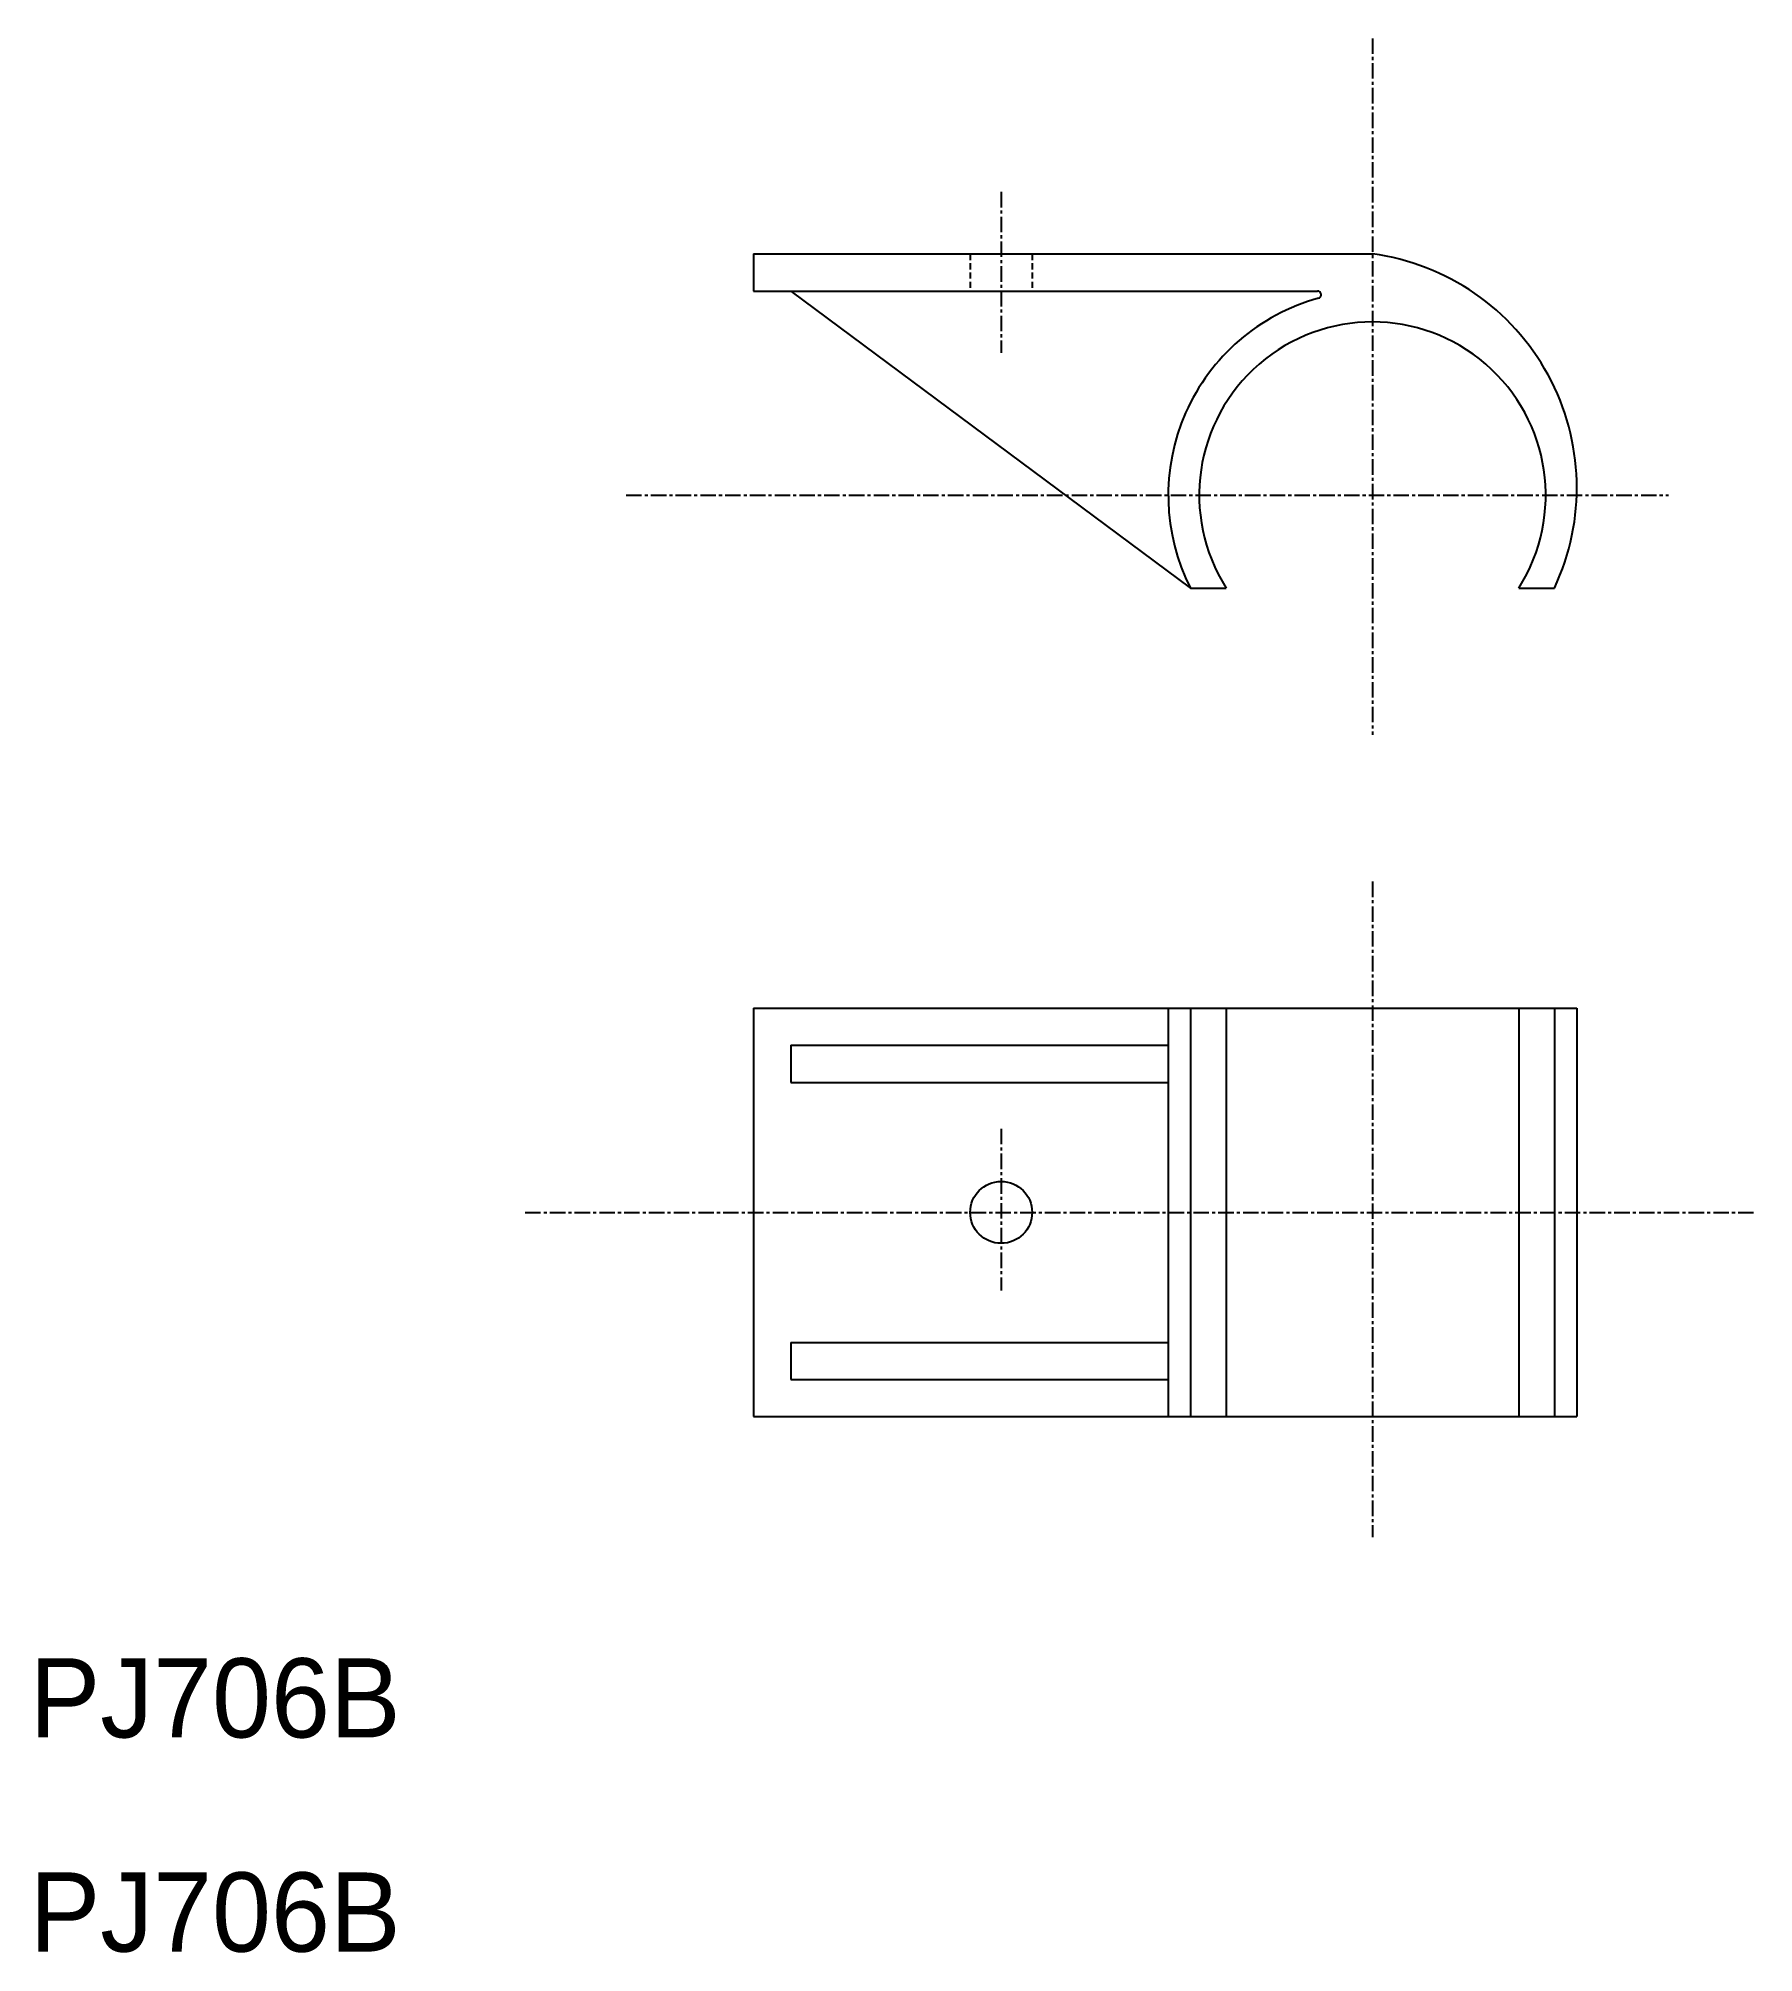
# Model space of a CAD drawing. Extents: x -891 to -753, y -102 to 52.
import ezdxf

# ---------------------------------------------------------------- set-up
doc = ezdxf.new("R2010")
doc.units = 0
doc.linetypes.add('CENTER', pattern=[2, 1.25, -0.25, 0.25, -0.25])
doc.linetypes.add('DASHED', pattern=[0.75, 0.5, -0.25])
doc.layers.get('0').update_dxf_attribs({"linetype": 'CONTINUOUS'})
doc.layers.add('CENTER', color=1, linetype='CENTER')

msp = doc.modelspace()

# ---------------------------------------------------------------- linework, layer by layer
at = {"color": 7, "linetype": 'CONTINUOUS'}
for p, q in [((-833.54, 34.79), (-783.54, 34.79)), ((-833.54, 34.79), (-833.54, 31.79)), ((-833.54, 31.79), (-833.54, 31.79)), ((-833.54, 31.79), (-787.99, 31.79)), ((-830.54, 31.79), (-798.24, 7.79)), ((-798.24, 7.79), (-795.36, 7.79)), ((-771.72, 7.79), (-768.84, 7.79)), ((-833.54, -26.14), (-833.54, -59.14)), ((-833.54, -26.14), (-767.04, -26.14)), ((-833.54, -26.14), (-833.54, -59.14)), ((-800.04, -26.14), (-800.04, -59.14)), ((-798.24, -26.14), (-798.24, -59.14)), ((-795.36, -26.14), (-795.36, -59.14)), ((-771.72, -26.14), (-771.72, -59.14)), ((-768.84, -26.14), (-768.84, -59.14)), ((-767.04, -26.14), (-767.04, -59.14)), ((-830.54, -29.14), (-800.04, -29.14)), ((-830.54, -29.14), (-830.54, -32.14)), ((-830.54, -32.14), (-800.04, -32.14)), ((-830.54, -53.14), (-800.04, -53.14)), ((-830.54, -53.14), (-830.54, -56.14)), ((-830.54, -56.14), (-800.04, -56.14)), ((-833.54, -59.14), (-767.04, -59.14))]:
    msp.add_line(p, q, dxfattribs=at)
at = {"color": 3, "linetype": 'DASHED'}
for p, q in [((-816.04, 34.79), (-816.04, 31.79)), ((-811.04, 34.79), (-811.04, 31.79))]:
    msp.add_line(p, q, dxfattribs=at)
at = {"color": 7, "linetype": 'CONTINUOUS'}
msp.add_circle((-813.54, -42.64), 2.5, dxfattribs=at)
for centre, radius, start, end in [((-786.09, 15.9), 19.06, 334.8066, 82.315), ((-783.54, 15.29), 16.5, 105.3589, 207.0357), ((-787.99, 31.49), 0.3, 285.3589, 90), ((-787.99, 31.49), 0.3, 285.3589, 90), ((-783.54, 15.29), 14, 327.6076, 212.3924)]:
    msp.add_arc(centre, radius, start, end, dxfattribs=at)
at = {"layer": 'CENTER', "color": 1, "linetype": 'CENTER'}
for p, q in [((-783.54, 52.2), (-783.54, -4.06)), ((-813.54, 39.79), (-813.54, 26.79)), ((-843.84, 15.29), (-759.62, 15.29)), ((-783.54, -15.92), (-783.54, -68.87)), ((-813.54, -35.89), (-813.54, -48.96)), ((-852, -42.64), (-752.74, -42.64))]:
    msp.add_line(p, q, dxfattribs=at)

# ---------------------------------------------------------------- texts
at = {"color": 7, "linetype": 'CONTINUOUS'}
for p in [(-892.04, -85.06), (-892.04, -102.36)]:
    msp.add_text('PJ706B', height=6.4, dxfattribs=at).set_placement(p)

doc.saveas('drawing.dxf')
